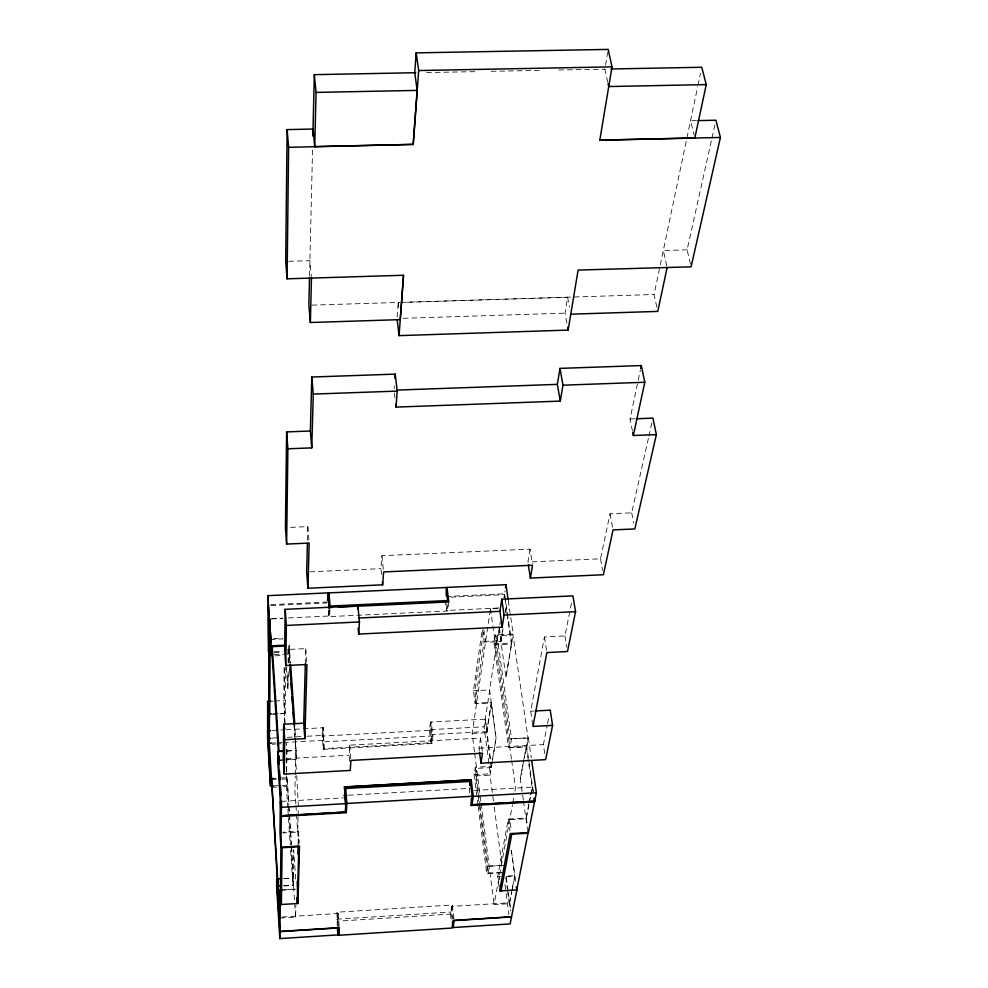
<?xml version="1.0" encoding="UTF-8"?>
<svg xmlns="http://www.w3.org/2000/svg" width="988" height="988" viewBox="0 0 988 988"><rect width="100%" height="100%" fill="white"/><g stroke="black" fill="none" stroke-linecap="round" stroke-linejoin="round"><path stroke-width="0.74" stroke-dasharray="4.94 3.71" d="M284.124 667.443L283.704 700.578L285.495 728.502M272.997 713.892L285.162 713.262L284.309 700.517L284.754 667.036M284.371 722.611L284.495 713.608L278.517 713.929M285.162 713.262L285.816 666.295M281.988 779.186L286.434 778.939L286.532 773.024M286.545 771.542L286.569 743.248M288.187 671.852L287.841 688.673L288.101 671.926M288.237 662.787L287.718 645.942M287.804 807.826L286.397 786.522L286.606 773.135M286.631 771.653L286.977 749.336M288.323 662.676L288.582 645.856L289.768 662.775M290.966 845.111L287.1 777.692L278.06 778.186M289.719 663.109L289.225 644.954L290.509 663.331M283.778 885.989L292.942 885.433L293.646 849.828L295.783 880.53M295.844 803.849L294.918 791.598L295.251 776.259M295.375 774.814L295.918 750.398L295.054 738.098M283.692 885.693L293.609 885.087L291.645 846.037M277.752 760.229L296.449 759.192L294.819 724.537M309.553 276.023L312.579 148.447M280.061 918.062L295.61 917.086L295.894 905.379M298.08 817.002L297.709 832.081L282.679 832.958M298.117 815.483L298.302 807.949M298.339 806.443L296.585 773.048M298.166 843.468L298.475 831.303L283.062 832.192M307.49 540.226L307.848 526.616L288.422 527.444M305.329 663.825L305.749 648.61L284.68 649.647M431.991 743.507L430.41 729.663L431.287 722.067L432.892 735.949L431.991 743.507L323.274 749.386L322.162 735.443L322.471 727.835L324.052 748.571L430.867 742.791L431.842 734.529L430.41 722.055L485.269 719.14L486.923 731.565L431.842 734.529M285.89 729.774L323.397 727.724L323.051 736.048L429.447 730.354L430.41 722.055M323.274 749.386L323.582 741.827L432.892 735.949M448.811 601.964L447.737 611.004L328.782 616.636L329.165 607.558M324.052 748.571L323.397 727.724M288.471 617.932L329.622 615.993L329.98 607.472M337.241 926.336L337.093 912.196L452.356 904.971L454.147 920.581M282.062 917.025L338.18 913.505L337.723 921.174L450.429 914.061L451.578 906.391L509.685 902.748L511.747 892.238M349.48 761.316L349.554 745.15L480.551 738.085L482.527 753.202M397.139 317.049L398.176 302.538L402.795 302.402M381.59 574.522L380.973 568.643L381.924 555.688L530.037 549.143L532.322 563.765M394.175 388.729L394.385 385.802M498.656 608.003L446.477 610.473L447.317 603.396M486.923 731.565L491.468 702.493L475.105 703.345L473.462 690.773L482.144 630.122M475.105 703.345L484.108 641.447L482.354 628.603M474.499 751.856L472.153 733.516L490.443 608.571L498.989 608.163M469.362 788.091L469.325 793.697M452.109 919.062L451.294 911.986L452.356 904.971M478.007 805.035L474.154 774.691L475.29 767.244L491.505 766.342M533.384 792.117L526.777 746.619L508.524 747.632L494.074 643.867L495.433 634.926L513.192 634.061L508.153 599.654M479.402 751.152L479.019 748.138L480.551 738.085M501.41 872.688L487.961 873.515L475.524 775.938L476.685 768.368L491.184 767.565L492.148 761.662M523.368 800.021L520.281 778.915L528.037 737.838L512.994 634.938L497.038 635.704L495.618 644.991L511.389 644.213L507.424 616.932M498.817 629.961L489.579 689.97L496.1 738.036L492.456 760.291M488.887 763.181L484.071 726.785L489.764 689.933L473.462 690.773M499.805 624.774L500.274 621.761M503.979 597.691L504.448 594.677L450.973 597.172M494.074 643.892L511.722 643.003L504.572 593.763L505.041 590.738M491.184 767.565L486.565 732.738L491.246 702.826L476.611 703.592L474.919 690.723L483.787 629.208L485.577 642.336L500.83 641.583L502.892 628.38M505.424 612.239L506.103 607.83L507.202 615.413M484.108 641.447L501.163 640.607L503.04 628.627M505.621 612.14L506.325 607.645L505.078 599M566.84 323.027L565.025 313.147L567.618 297.277L404.339 302.353M607.744 82.214L604.903 69.197L607.632 52.45M492.395 760.18L496.025 738.036L491.246 702.826M511.389 644.213L505.93 677.57L513.192 634.061M493.444 801.021L490.023 775.135L492.209 761.773M530.037 549.143L527.901 562.049L600.519 558.788L610.028 513.76L631.69 512.834L648.548 437.672M501.805 872.367L486.676 873.293L487.924 866.155L480.341 806.801M508.524 747.632L510.03 738.999L495.433 634.926M487.961 873.515L489.233 866.254L504.176 865.352M497.038 635.704L511.537 738.728L509.969 747.681L526.271 746.792L532.137 787.152L529.185 802.207M499.002 886.718L497.705 876.788L508.277 819.064L526.332 818.015L529.222 803.306M512.142 889.052L509.265 903.687L494.062 904.638L512.463 804.738M512.747 803.232L513.859 797.18M514.97 791.116L515.526 788.091L511.698 760.711M532.742 724.908L530.704 711.212L544.437 636.951L564.951 635.939L571.719 601.816M520.281 778.915L526.271 746.792M526.777 746.644L528.395 737.999L510.03 739.012M512.426 887.582L514.723 875.874L511.278 850.483M528.889 803.713L525.937 818.756L509.796 819.694L511.376 831.266M512.043 890.744L514.995 875.726L506.35 876.257M529.506 801.836L530.667 795.958M530.951 794.488L532.396 787.14L473.487 790.486M544.746 753.622L543.388 744.631L547.253 725.155M547.55 723.661L549.032 716.177M656.835 307.169L654.056 294.498L697.652 86.821M697.973 85.314L700.492 73.273M632.431 431.003L630.023 418.998L640.372 370.018M690.439 263.994L687.105 249.841L711.632 139.58M711.953 138.098L714.942 124.686M648.881 436.177L651.919 422.642M336.686 919.211L451.294 911.986M283.754 889.904L295.536 889.188M497.705 876.788L500.595 876.615M280.481 890.237L294.856 889.361M506.288 876.393L514.723 875.874M283.803 878.542L293.782 877.937M487.924 866.155L504.646 865.13M283.852 878.727L293.016 878.171L295.61 917.086M348.492 795.229L469.93 788.338M281.481 801.367L343.491 797.859M286.31 758.648L348.949 755.227M479.019 748.138L543.388 744.631M278.925 760.291L281.963 760.118M283.482 760.044L295.622 759.377L296.474 771.529M273.54 778.445L276.554 778.272M271.626 779.767L276.072 779.52M273.503 785.905L286.977 785.151M474.154 774.691L490.295 773.789L489.085 764.7M271.589 787.35L277.517 787.028M283.433 786.695L286.397 786.522M475.524 775.938L490.023 775.135M272.132 730.441L284.371 729.848M272.132 738.11L278.196 737.789M287.298 737.307L305.49 736.332M307.009 736.245L322.162 735.443M430.41 729.663L484.071 726.785M271.404 743.137L275.948 742.89M277.455 742.815L282 742.568M283.519 742.482L324.397 740.296M272.317 744.26L275.257 744.1M276.726 744.013L281.148 743.779M472.153 733.516L486.565 732.738M286.693 750.905L295.918 750.398M511.537 738.728L528.037 737.838M286.52 751.115L296.647 750.547M268.736 701.344L273.219 701.122M274.713 701.035L284.309 700.517M272.527 714.238L277.023 714.003M530.704 711.212L533.705 711.051M273.553 638.68L282.235 638.273M270.304 639.52L283.074 638.903M274.405 651.71L283.124 651.29M273.985 652.71L282.494 652.29M274.022 654.698L289.076 653.933M275.146 655.834L282.482 655.464M270.873 604.656L327.547 602.001M445.921 596.517L504.572 593.763M270.848 605.558L327.003 602.939M271.712 618.723L282.383 618.216M271.206 618.933L282.864 618.377M309.689 571.842L380.973 568.643M630.023 418.998L634.605 418.826M403.19 318.309L565.025 313.147M311.949 305.131L399.782 302.402M401.326 302.353L654.056 294.498M288.718 261.289L309.936 260.684L311.344 276.554M687.105 249.841L663.331 250.52L667.159 267.439M696.54 120.635L690.563 120.771L694.132 135.084M426.557 72.519L477.612 71.63M491.135 71.284L542.029 70.407M558.776 69.987L604.903 69.197M631.69 512.834L633.691 523.097M610.028 513.76L612.758 528.432M567.618 297.277L569.446 307.132M600.519 558.788L602.606 570.385M564.951 635.939L566.803 647.288M544.437 636.951L546.883 652.562M528.395 737.999L531.285 757.796M504.448 594.677L504.868 597.555M532.396 787.14L533.038 791.561M499.348 627.788L501.163 640.607M526.332 818.015L527.37 825.276M499.051 628.467L506.004 677.57M523.418 801.046L527.419 828.673M490.443 608.571L511.488 759.192M508.277 819.064L509.857 830.71M511.376 850.631L516.144 884.223M509.685 902.748L510.796 911.134M485.244 719.202L491.11 763.304M506.264 877.319L508.091 891.04M508.289 892.559L510.722 910.85M505.745 877.146L507.301 888.941M507.499 890.41L509.265 903.687M504.917 884.421L505.93 892.016M506.128 893.535L508.944 914.789M494.247 807.11L502.089 866.513M499.273 876.825L499.632 879.641M474.697 753.375L480.958 802.268M481.193 803.54L494.062 904.638M475.29 767.244L480.156 805.282M478.204 806.541L486.676 873.293M446.835 603.742L447.737 611.004M445.218 600.346L446.477 610.473M398.176 302.538L398.868 308.244M394.385 393.002L395.2 400.054M451.578 906.391L453.035 919.025M429.447 730.354L430.867 742.791M450.429 914.061L450.911 918.26M381.924 555.688L383.468 570.459M349.554 745.15L350.901 760.427M329.127 610.152L329.622 615.993M328.288 610.769L328.782 616.636M307.848 526.616L309.046 541.597M338.18 913.505L339.193 926.238M337.093 912.196L338.341 927.93M305.749 648.61L306.836 663.047M294.078 724.266L294.943 736.566M294.103 725.637L296.449 759.216M298.475 831.303L299.29 843.122M286.372 667.369L287.916 688.673M295.955 805.381L296.486 813.038M296.462 814.087L298.598 843.678M287.1 777.692L288.916 805.035M289.015 806.554L291.546 844.518M291.065 846.654L293.609 885.087M286.236 775.864L286.434 778.939M287.903 809.345L290.225 844.345M290.62 850.433L292.942 885.433"/><path stroke-width="1.48" d="M273.503 785.905L270.502 786.078L267.587 738.357L267.649 701.381L270.675 701.221M267.822 605.693L268.588 651.994L271.49 651.858M267.649 701.381L268.378 743.297L271.404 743.137M268.588 651.994L268.662 618.871M270.502 786.078L267.6 730.688M271.045 645.831L271.021 654.834L267.834 595.653L271.045 645.856L284.68 645.176M271.626 779.767L277.677 886.372L277.739 879.098M272.206 655.97L272.256 646.658L285.618 646.004M279.826 938.6L279.9 931.635L338.341 927.93L337.921 934.895L279.826 938.6L276.615 886.125L276.677 878.974L279.53 878.801M277.752 760.229L277.838 751.572L281.407 807.32L345.8 803.639L344.38 786.967L471.202 779.841L473.289 796.377L471.98 804.812L534.706 801.219L536.398 792.759L531.729 760.822M278.925 760.291L278.962 755.808M287.125 129.613L288.607 147.323L413.194 144.384L314.715 146.632L313.048 129.045L287.125 129.613L285.693 261.388L287.076 278.814L403.524 275.257L400.251 319.63L310.368 322.508L308.861 305.23L309.516 277.554M279.024 917.21L279.332 890.176L282.284 890.003M280.333 801.441L279.987 832.378L280.913 847.173L299.5 846.074L297.981 903.477L280.222 904.576L279.332 890.176M287.076 278.814L288.607 147.323M281.481 801.367L279.9 931.425L339.304 927.658L338.847 935.265L452.022 928.041L453.196 920.421L511.549 916.728L516.922 889.892L516.304 886.915M656.365 434.621L633.333 435.51L644.794 382.257L641.311 365.56L559.986 368.388L562.975 385.184L560.282 401.103L396.015 407.105L397.225 391.1L395.237 374.131L311.788 377.033L310.368 431.015L286.631 431.904L285.433 527.567L286.619 544.067L309.17 543.091L307.935 588.243L382.652 584.822L383.628 571.941L532.557 565.222L530.383 578.066L603.396 574.732L613.029 529.901L634.827 528.951L656.365 434.621L652.932 418.134L636.136 418.764M305.329 663.825L303.724 723.179L283.704 724.229L283.247 758.809L284.26 774.086L350.271 770.43L350.901 760.427L482.527 753.202L480.971 763.205L545.648 759.624L552.576 725.377L550.217 710.174L535.212 710.977M552.576 725.377L532.964 726.427L546.883 652.562L567.495 651.537L575.559 611.671L572.892 595.875L501.781 599.197L504.065 615.067L502.188 627.145L358.706 634.061L359.459 621.958L357.94 605.928L285.199 609.337L284.68 649.647L285.767 665.542L306.947 664.492L304.86 738.641L284.729 739.716L284.26 774.086M286.619 544.067L287.891 448.799L286.631 431.904M285.767 665.542L286.322 625.441L285.199 609.337M312.875 136.146L314.332 74.656L415.8 72.717M310.368 322.508L311.467 277.986M314.715 146.632L316.061 92.415L314.332 74.656M297.203 881.494L297.981 903.477M297.894 854.114L298.129 844.987M307.416 543.252L306.663 571.978L307.935 588.243M287.891 448.799L311.776 447.885L313.258 394.089L311.788 377.033M327.608 600.506L327.917 592.886L267.834 595.665M328.93 592.899L330.041 606.052L447.65 600.556L446.008 587.514L328.93 592.899L329.004 608.694M534.113 798.922L534.533 801.873L470.807 805.529L472.215 796.303L470.35 781.459L345.578 788.473L345.034 797.773L346.294 812.692L281.296 816.434L277.752 760.217M345.8 803.639L345.294 812.099L281.308 815.779L345.294 812.074M357.755 608.966L357.94 605.928M346.294 812.692L346.85 803.454L345.578 788.473M698.022 120.61L715.93 120.215L720.413 137.456L599.79 140.21L612.017 66.863L608.139 49.4L416.183 52.87L414.738 72.84L417.183 90.39L413.194 144.384M394.916 378.503L395.237 374.131M720.413 137.456L691.106 266.822L578.104 270.082L568.137 330.091L399.078 335.636L403.536 275.356M413.206 144.47L418.677 70.543L416.183 52.87M446.107 594.998L446.984 587.403L505.967 584.686L508.153 599.667M469.757 785.435L470.35 781.459M470.35 785.522L471.202 779.841L344.38 786.979M502.188 627.145L499.928 611.325L501.781 599.197M453.084 927.547L454.147 920.581L511.537 916.938L510.141 923.904L453.084 927.547L452.43 921.89M505.498 587.736L505.967 584.686M560.282 401.103L557.343 384.369L559.986 368.388M516.712 889.941L528.061 833.193L511.772 834.156L501.114 890.904L500.373 885.273M516.922 889.892L499.558 890.966L510.253 833.625L528.395 832.551L534.533 801.873M640.681 368.536L641.311 365.56M667.159 267.439L657.761 311.405L570.755 314.184M611.053 68.987L701.752 67.258L706.259 84.598L694.848 137.95L599.765 140.123M276.615 886.125L279.443 885.952M343.886 795.488L346.961 795.291M346.85 803.454L472.215 796.303M473.289 796.377L536.398 792.759M270.527 778.606L273.54 778.445M267.6 730.737L270.65 730.577M267.587 738.357L270.613 738.197M283.618 751.065L279.011 751.312L272.256 646.658M277.838 751.584L283.618 751.25M268.44 714.126L271.478 713.966M332.227 607.398L329.165 607.558L327.917 592.886M338.365 607.126L353.704 606.385M356.779 606.262L448.811 601.939L446.984 587.403M358.743 618.019L499.928 611.325M286.322 625.441L359.459 621.958M504.065 615.067L575.559 611.671M397.139 390.075L557.343 384.369M313.258 394.089L397.225 391.1M562.975 385.184L644.794 382.257M316.061 92.415L417.183 90.39M706.259 84.598L608.694 86.549L608.065 83.659M418.677 70.543L612.017 66.863M632.74 432.509L633.333 435.51M567.618 327.263L568.137 330.091M528.345 564.951L530.383 578.066M534.273 798.168L534.706 801.219L471.992 804.8L471.239 798.81M527.987 829.636L528.395 832.551M479.6 752.658L480.971 763.205M397.201 319.927L399.078 335.636M395.694 404.277L396.015 407.105M382.344 581.883L382.652 584.822M358.162 628.257L358.706 634.061M310.368 431.015L311.776 447.885M338.168 926.818L338.847 935.265M337.353 927.769L337.921 934.895M303.724 723.179L304.86 738.641M290.62 664.85L294.708 723.018M289.879 664.307L294.078 724.266M290.151 669.185L290.892 679.892M291.114 682.918L291.855 693.613M292.065 696.651L292.93 708.865M293.14 711.903L293.881 722.599M296.919 897.413L297.339 903.551L298.808 846.753L282.111 847.729L281.37 904.551L280.481 890.237M283.704 724.229L284.729 739.716M270.243 626.664L269.749 618.994L269.378 744.409L280.061 918.062M270.638 632.789L271.231 641.99M272.009 654.254L278.431 752.621M278.517 755.4L279.11 764.589M279.505 770.726L280.098 779.915M280.493 786.04L281.086 795.241M276.677 878.974L279.9 931.635M268.884 639.582L268.736 701.344L269.539 714.398L269.724 652.907L268.884 639.582"/></g></svg>
